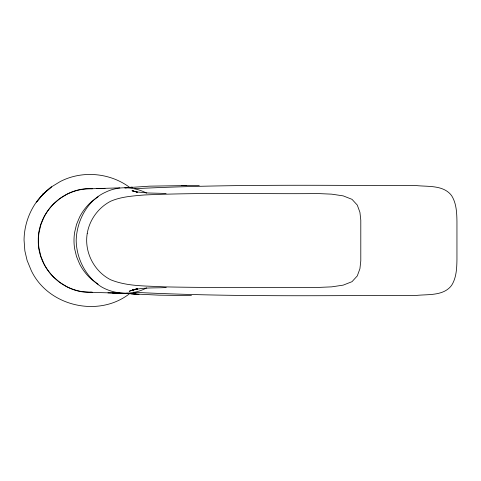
<?xml version="1.0" encoding="UTF-8"?>
<svg xmlns="http://www.w3.org/2000/svg" width="481" height="481" viewBox="0 0 481 481"><rect width="100%" height="100%" fill="white"/><g stroke="black" fill="none" stroke-linecap="round" stroke-linejoin="round"><path stroke-width="0.72" d="M98.118 196.765L92.118 201.16L89.141 203.92A52.591 52.591 0 0 0 79.624 217.021L76.503 224.513L74.621 232.407A52.591 52.591 0 0 0 74.621 248.599L76.503 256.493L79.624 263.985A52.591 52.591 0 0 0 89.141 277.086L92.118 279.852L98.118 284.241M129.07 294.083C97.902 317.869 48.016 306.072 31.247 270.508L27.11 260.437L24.862 250.854L24.05 239.989C24.23 226.443 28.553 213.137 36.37 202.074L43.41 193.759L51.281 187.007L60.131 181.614C81.896 170.256 109.494 172.661 129.263 187.079M146.633 287.897C132.6 295.4 115.638 294.757 101.858 287.109C86.039 277.501 76.503 258.814 76.184 240.506C76.635 221.007 87.374 200.192 105.76 192.105C118.669 185.774 133.94 186.616 146.633 193.115M136.478 288.961L133.55 289.953L136.941 288.871M136.923 288.822L129.191 291.27L132.978 289.875L137.686 288.907L132.113 290.175C143.206 287.289 154.894 288.143 166.24 287.548M199.254 185.377L149.675 186.147L124.741 187.843M125.631 187.764L132.317 187.121M125.246 187.824L131.794 187.259M92.358 292.238C63.889 294.312 37.632 268.987 38.27 240.506C37.632 212.025 63.889 186.694 92.358 188.774M134.722 188.69C228.709 183.91 322.919 185.486 416.991 185.642C428.637 186.778 443.729 185.047 451.623 195.653C456.457 203.331 456.8 212.722 456.95 221.531L456.95 259.481C456.8 268.29 456.457 277.681 451.623 285.359C443.729 295.965 428.637 294.228 416.991 295.364C322.919 295.526 228.709 297.102 134.722 292.322L133.309 292.183M119.829 187.855L86.087 188.925L82.059 189.412A52.591 52.591 0 0 0 66.655 194.414L59.728 198.641L53.571 203.92A52.591 52.591 0 0 0 44.054 217.021L40.933 224.513L39.051 232.407A52.591 52.591 0 0 0 39.051 248.599L40.933 256.493L44.048 263.985A52.591 52.591 0 0 0 53.571 277.086L59.728 282.371L66.655 286.598A52.591 52.591 0 0 0 82.059 291.6L94.859 292.484L119.078 293.097L107.948 292.893M105.002 188.33L96.789 188.624M90.145 292.25L91.498 292.195M181.319 185.492L186.375 185.462M191.456 295.593L159.037 295.16L130.976 293.789M166.101 193.458L148.004 192.983L137.079 191.967L132.918 191.071L137.139 192.003L131.974 190.698L137.47 192.22M112.404 292.965L125.878 293.35M117.093 293.049L136.021 293.915L132.413 293.638M129.455 293.663L139.027 294.378M126.641 293.182L129.527 293.41M87.211 233.598C84.163 252.008 94.072 271.452 110.75 279.804C127.76 286.688 146.585 285.78 164.568 286.868C215.819 287.975 267.081 287.187 318.338 287.428L331.71 286.856L343.206 285.131L352.002 281.68L357.281 275.926L359.92 268.711L360.798 260.864L360.798 220.148L359.92 212.295L357.281 205.08L352.002 199.332L343.206 195.881L331.71 194.156L318.338 193.578C260.305 194.114 202.224 192.382 144.228 194.979C132.918 195.977 121.302 196.633 110.75 201.208C98.377 207.545 89.424 219.877 87.211 233.598M43.013 194.18L36.37 202.074L43.41 193.759L43.013 194.18L51.281 187.007L43.013 194.18"/></g></svg>
